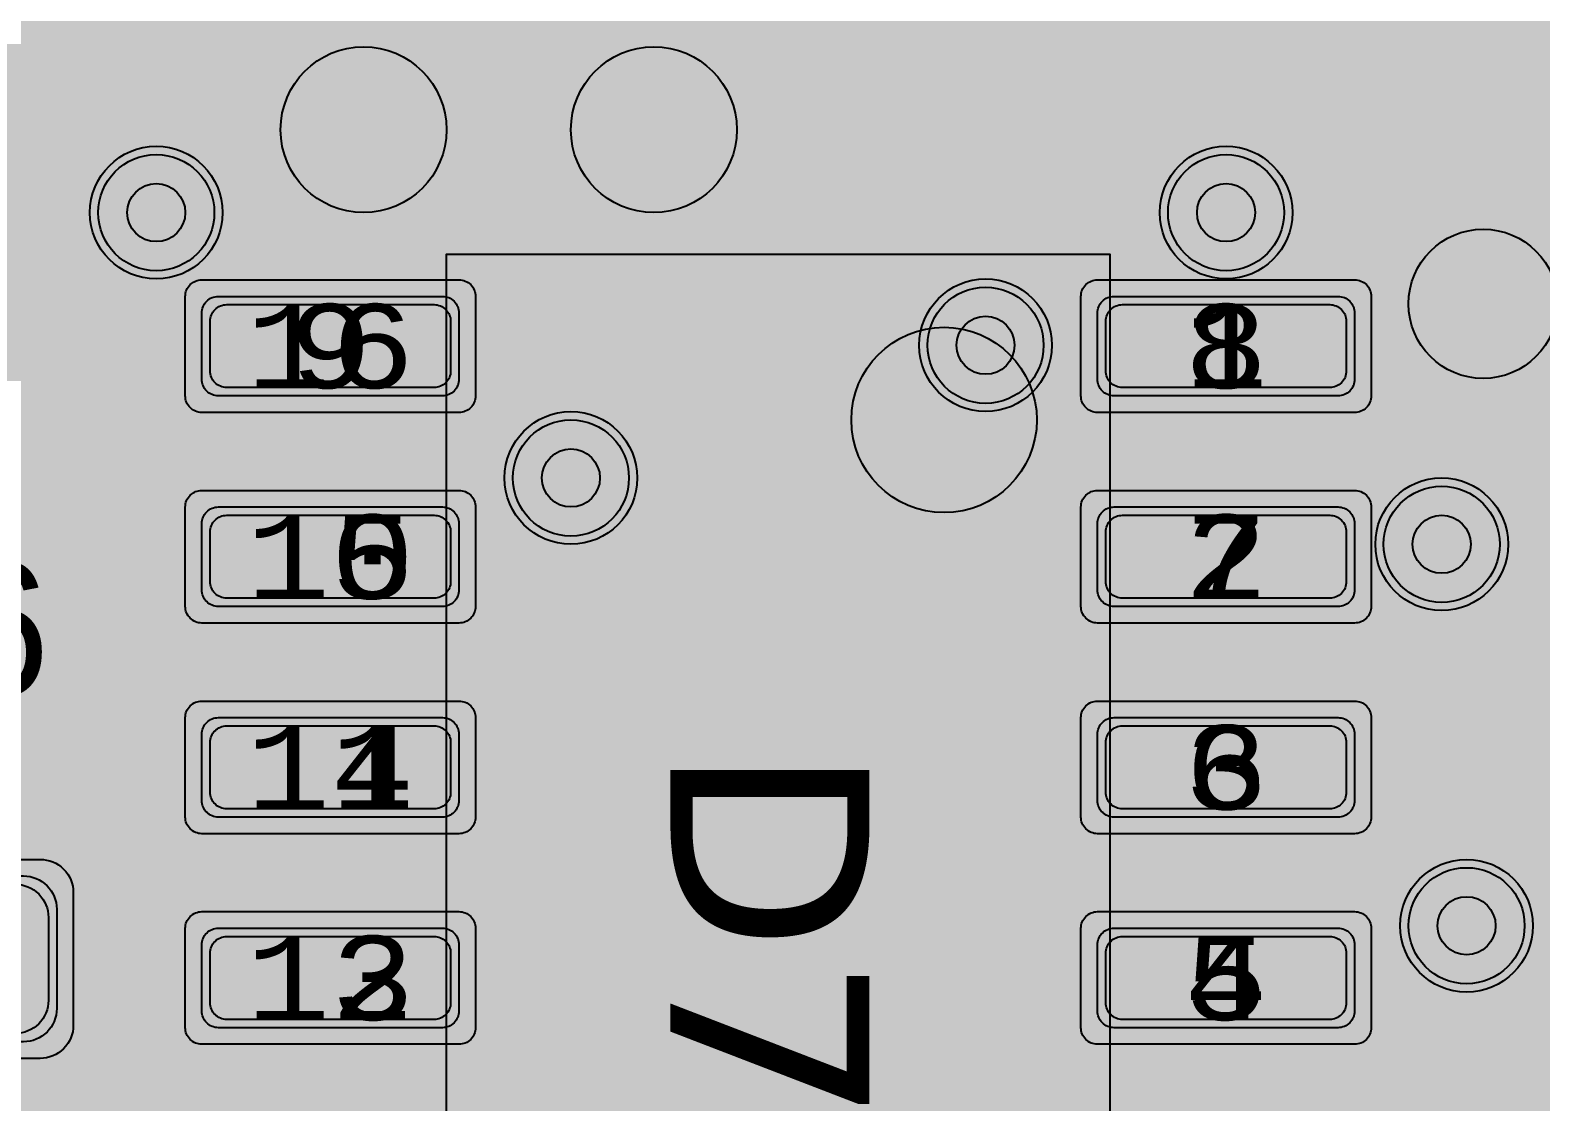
# Model space of a CAD drawing. Extents: x -28 to 199, y -61 to 255.
# Drawn here: x 149.74 to 158.85, y 209.14 to 215.6 of the extents above; entities that cross this region are included whole.
import ezdxf
from ezdxf.enums import TextEntityAlignment as Align

# ---------------------------------------------------------------- set-up
doc = ezdxf.new("R2010")
doc.units = 0
doc.header["$MEASUREMENT"] = 0
for name, color, linetype in [('ASSEMBLY_OUTLINES_BTM', 191, 'CONTINUOUS'), ('ASSEMBLY_OUTLINES_TOP', 102, 'CONTINUOUS'), ('ASSEMBLY_PART_NUMBERS_BTM', 191, 'CONTINUOUS'), ('ASSEMBLY_PART_NUMBERS_TOP', 102, 'CONTINUOUS'), ('ASSEMBLY_REF_DES_TOP', 102, 'CONTINUOUS'), ('DRILL_DRAWING', 21, 'CONTINUOUS'), ('GENERATED_SILKSCREEN_BTM', 255, 'CONTINUOUS'), ('GENERATED_SILKSCREEN_TOP', 140, 'CONTINUOUS'), ('MOUNTING_HOLES_LAYER_2', 42, 'CONTINUOUS'), ('MOUNTING_HOLES_LAYER_3', 42, 'CONTINUOUS'), ('MOUNTING_HOLES_LAYER_BOT21', 42, 'CONTINUOUS'), ('MOUNTING_HOLES_LAYER_TOP', 42, 'CONTINUOUS'), ('PART_PADS_SMD_BTM', 10, 'CONTINUOUS'), ('PART_PADS_SMD_TOP', 150, 'CONTINUOUS'), ('PIN_NUMBERS_BTM', 8, 'CONTINUOUS'), ('PIN_NUMBERS_TOP', 8, 'CONTINUOUS'), ('PLACEMENT_OUTLINES_BTM', 222, 'CONTINUOUS'), ('PLACEMENT_OUTLINES_TOP', 130, 'CONTINUOUS'), ('PLANE_DATA_LAYER_BOTTOM', 10, 'CONTINUOUS'), ('PLANE_SHAPES_LAYER_2', 230, 'CONTINUOUS'), ('PLANE_SHAPES_LAYER_3', 81, 'CONTINUOUS'), ('PLANE_SHAPES_LAYER_BOTTOM', 10, 'CONTINUOUS'), ('SILKSCREEN_OUTLINES_BTM', 211, 'CONTINUOUS'), ('SILKSCREEN_OUTLINES_TOP', 150, 'CONTINUOUS'), ('SILKSCREEN_REF_DES_TOP', 150, 'CONTINUOUS'), ('SOLDERMASK_PADS_BTM', 12, 'CONTINUOUS'), ('SOLDERMASK_PADS_TOP', 180, 'CONTINUOUS'), ('SOLDERPASTE_PADS_BTM', 12, 'CONTINUOUS'), ('SOLDERPASTE_PADS_TOP', 180, 'CONTINUOUS'), ('TRACES_LAYER_3', 81, 'CONTINUOUS'), ('TRACES_LAYER_BOTTOM', 10, 'CONTINUOUS'), ('TRACES_LAYER_TOP', 150, 'CONTINUOUS'), ('VIA_HOLES_LAYER_2', 30, 'CONTINUOUS'), ('VIA_HOLES_LAYER_3', 30, 'CONTINUOUS'), ('VIA_HOLES_LAYER_BOTTOM', 30, 'CONTINUOUS'), ('VIA_HOLES_LAYER_TOP', 30, 'CONTINUOUS'), ('VIA_PADS_LAYER_2', 230, 'CONTINUOUS'), ('VIA_PADS_LAYER_3', 81, 'CONTINUOUS'), ('VIA_PADS_LAYER_BOTTOM', 10, 'CONTINUOUS'), ('VIA_PADS_LAYER_TOP', 150, 'CONTINUOUS')]:
    doc.layers.add(name, color=color, linetype=linetype)
doc.styles.add('COURIER_NEW', font='COUR.TTF')
doc.styles.add('VERDANA', font='verdana.TTF')
doc.styles.add('VERIBEST_GERBER_0', font='txt')

msp = doc.modelspace()

# ---------------------------------------------------------------- hatches: boundary and pattern name
at = {"layer": 'ASSEMBLY_OUTLINES_BTM'}
h = msp.add_hatch(color=256, dxfattribs=at)
edge = h.paths.add_edge_path()
edge.add_arc((155.25, 213.25), 0.559017, 0, 360)
at = {"layer": 'GENERATED_SILKSCREEN_BTM'}
h = msp.add_hatch(color=256, dxfattribs=at)
edge = h.paths.add_edge_path()
edge.add_arc((158.5, 213.95), 0.45, 0, 360)
at = {"layer": 'MOUNTING_HOLES_LAYER_2'}
h = msp.add_hatch(color=256, dxfattribs=at)
edge = h.paths.add_edge_path()
edge.add_arc((151.75, 215), 0.5, 0, 360)
h = msp.add_hatch(color=256, dxfattribs=at)
edge = h.paths.add_edge_path()
edge.add_arc((153.5, 215), 0.5, 0, 360)
at = {"layer": 'MOUNTING_HOLES_LAYER_3'}
h = msp.add_hatch(color=256, dxfattribs=at)
edge = h.paths.add_edge_path()
edge.add_arc((151.75, 215), 0.5, 0, 360)
h = msp.add_hatch(color=256, dxfattribs=at)
edge = h.paths.add_edge_path()
edge.add_arc((153.5, 215), 0.5, 0, 360)
at = {"layer": 'MOUNTING_HOLES_LAYER_BOT21'}
h = msp.add_hatch(color=256, dxfattribs=at)
edge = h.paths.add_edge_path()
edge.add_arc((151.75, 215), 0.5, 0, 360)
h = msp.add_hatch(color=256, dxfattribs=at)
edge = h.paths.add_edge_path()
edge.add_arc((153.5, 215), 0.5, 0, 360)
at = {"layer": 'MOUNTING_HOLES_LAYER_TOP'}
h = msp.add_hatch(color=256, dxfattribs=at)
edge = h.paths.add_edge_path()
edge.add_arc((151.75, 215), 0.5, 0, 360)
h = msp.add_hatch(color=256, dxfattribs=at)
edge = h.paths.add_edge_path()
edge.add_arc((153.5, 215), 0.5, 0, 360)
at = {"layer": 'PLANE_DATA_LAYER_BOTTOM'}
h = msp.add_hatch(color=256, dxfattribs=at)
h.paths.add_polyline_path([(169.5, 182.994348, -0.6681819935815638), (169.369918, 182.940467), (166.022318, 186.288067, -0.198909955685367), (166, 186.341948), (166, 188.182781, -0.2956984262160577), (166.045075, 188.252334, 0.6480680487453199), (166.045075, 189.347666, -0.2956984262160577), (166, 189.417219), (166, 217.499992, 0.414213562373095), (165.999992, 217.5), (158.000008, 217.5, 0.414213562373095), (158, 217.499992), (158, 214.902603, -0.198909955685367), (157.977682, 214.848722), (157.67296, 214.544, -0.6168695301195867), (157.543681, 214.586852, 0.8785732422549731), (156.353822, 214.567613, -0.381510988498814), (156.278107, 214.5), (154.489242, 214.5, -0.5383921361414893), (154.419199, 214.606207, 0.8971333277535124), (152.686954, 215.582199, -0.5138675206210099), (152.563046, 215.582199, 0.6767439981892426), (150.759836, 215.139914, -0.4545684732283138), (150.663608, 215.077263, 0.4628778347305008), (149.903822, 214.567613, -0.381510988498814), (149.828107, 214.5), (149.8262, 214.5, -0.414213562373095), (149.75, 214.5762), (149.75, 217.499992, 0.414213562373095), (149.749992, 217.5), (142.750008, 217.5, 0.414213562373095), (142.75, 217.499992), (142.75, 216.317137, -0.414213562373095), (142.6738, 216.240937), (130.8262, 216.240937, -0.414213562373095), (130.75, 216.317137), (130.75, 221.05161, -0.198909955685367), (130.772318, 221.105491), (131.644509, 221.977682, -0.1989133663344687), (131.698391, 222), (135.749992, 222, 0.414213562373095), (135.75, 222.000008), (135.75, 223.160834, -0.6295033319639212), (135.873908, 223.220251, 2.085404210499117), (135.873908, 224.779749, -0.629503331963921), (135.75, 224.839166), (135.75, 225.1738, -0.414213562373095), (135.8262, 225.25), (142.6738, 225.25, -0.414213562373095), (142.75, 225.1738), (142.75, 222.250008, 0.414213562373095), (142.750008, 222.25), (145.160834, 222.25, -0.6295033319639212), (145.220251, 222.126092, 2.085404210499117), (146.779749, 222.126092, -0.6295033319639212), (146.839166, 222.25), (147.910834, 222.25, -0.6295033319639212), (147.970251, 222.126092, 2.085404210499117), (149.529749, 222.126092, -0.6295033319639212), (149.589166, 222.25), (161.749992, 222.25, 0.414213562373095), (161.75, 222.250008), (161.75, 235.310363, -0.1756597936058653), (161.767701, 235.359192, 0.3625092994040193), (161.767701, 236.640808, -0.1756597936058653), (161.75, 236.689637), (161.75, 240.9238, -0.414213562373095), (161.8262, 241), (166.6738, 241, -0.414213562373095), (166.75, 240.9238), (166.75, 224.750008, 0.414213562373095), (166.750008, 224.75), (169.4238, 224.75, -0.414213562373095), (169.5, 224.6738)], flags=0)
h.paths.add_polyline_path([(133.75, 220, -0.9999999999999999), (135.75, 220, -0.9999999999999999)], flags=0)
h.paths.add_polyline_path([(137, 220, -0.9999999999999999), (139, 220, -0.9999999999999999)], flags=0)
h.paths.add_polyline_path([(138.04, 224, -0.9999999999999999), (140.04, 224, -0.9999999999999999)], flags=0)
h.paths.add_polyline_path([(140.25, 220, -0.9999999999999999), (142.25, 220, -0.9999999999999999)], flags=0)
h.paths.add_polyline_path([(161.96, 226.5, -0.9999999999999999), (163.96, 226.5, -0.9999999999999999)], flags=0)
h.paths.add_polyline_path([(161.96, 233, -0.9999999999999999), (163.96, 233, -0.9999999999999999)], flags=0)
h.paths.add_polyline_path([(161.96, 239.25, -0.9999999999999999), (163.96, 239.25, -0.9999999999999999)], flags=0)
h.paths.add_polyline_path([(163.285987, 219.388731, 1.7877343018547374), (163.285987, 220.411269, -0.1385740107174841), (163.246107, 220.4), (154.653893, 220.4, -0.1385740107174841), (154.614013, 220.411269, 1.7877343018547374), (154.614013, 219.388731, -0.1385740107174841), (154.653893, 219.4), (163.246107, 219.4, -0.1385740107174841)], flags=0)
h.paths.add_polyline_path([(164.5, 226.5, -0.9999999999999999), (166.5, 226.5, -0.9999999999999999)], flags=0)
h.paths.add_polyline_path([(164.5, 233, -0.9999999999999999), (166.5, 233, -0.9999999999999999)], flags=0)
h.paths.add_polyline_path([(164.5, 239.25, -0.9999999999999999), (166.5, 239.25, -0.9999999999999999)], flags=0)
at = {"layer": 'PLANE_SHAPES_LAYER_2'}
h = msp.add_hatch(color=256, dxfattribs=at)
h.paths.add_polyline_path([(169.5, 129.25), (149.5, 129.25), (142.25, 122), (142.25, 90.5), (147.5, 90.5), (147.5, 80), (154, 80), (154, 69.25), (131.75, 69.25), (131.75, 73.25), (121.25, 73.25), (121.25, 81), (110.5, 81), (110.5, 125.75), (106.5, 125.75), (106.5, 128.75), (93.5, 128.75), (93.5, 120.25), (91.75, 120.25), (91.75, 121.5), (80, 121.5), (80, 118.25), (73.25, 118.25), (73.25, 124.5), (67.5, 124.5), (67.5, 128), (57.75, 128), (57.75, 120.25), (55.25, 120.25), (55.25, 121.5), (47.5, 121.5), (47.5, 119), (35, 119), (35, 134.75), (32.75, 134.75), (32.75, 159.75), (29.25, 159.75), (29.25, 175.25), (22.5, 175.25), (22.5, 195.25), (17.25, 195.25), (17.25, 198), (22.5, 198), (22.5, 216.5), (40.25, 216.5), (40.25, 235.5), (54.5, 235.5), (54.5, 254), (87.25, 254), (87.25, 236.25), (86.25, 236.25), (86.25, 228.75), (81, 228.75), (81, 218.75), (95.25, 218.75), (95.25, 194.5), (87, 194.5), (87, 172), (131.1, 172), (131.1, 208.75), (115.5, 208.75), (115.5, 213.75), (106.75, 213.75), (106.75, 218.75), (110.25, 222.25), (110.25, 226.25), (142.5, 226.25), (142.5, 221.5), (160.5, 221.5), (160.5, 240.75), (169.5, 240.75)])
h.paths.add_polyline_path([(35.5, 149.5), (41.75, 149.5), (41.75, 152), (39.25, 152), (39.25, 154), (37.75, 154), (37.75, 152), (35.5, 152)], flags=16)
h.paths.add_polyline_path([(37.5, 125.75), (37.5, 128.75), (42.75, 128.75), (42.75, 125.75)], flags=16)
h.paths.add_polyline_path([(52, 127.75), (52, 130.75), (54.25, 130.75), (54.25, 127.75)], flags=16)
h.paths.add_polyline_path([(50.75, 219.5), (50.75, 226.5), (71.75, 226.5), (71.75, 219.5)], flags=16)
h.paths.add_polyline_path([(66.5, 150.75), (66.5, 177.5), (72.25, 177.5), (72.25, 150.75)], flags=16)
h.paths.add_polyline_path([(47.25, 185.25), (73, 185.25), (73, 188.25), (70.25, 188.25), (70.25, 191), (47.25, 191)], flags=16)
h.paths.add_polyline_path([(84.5, 208), (84.5, 212.75), (85, 212.75), (85, 208)], flags=16)
h.paths.add_polyline_path([(61.5, 137.25), (87.75, 137.25), (87.75, 140.5), (84.75, 140.5), (84.75, 143), (61.5, 143)], flags=16)
h.paths.add_polyline_path([(88.75, 127), (88.75, 130), (91, 130), (91, 127)], flags=16)
h.paths.add_polyline_path([(85.5, 130.25), (85.5, 132.5), (91, 132.5), (91, 130.25)], flags=16)
h.paths.add_polyline_path([(108.75, 142.25), (135.75, 142.25), (135.75, 145.75), (132.25, 145.75), (132.25, 149), (108.75, 149)], flags=16)
h.paths.add_polyline_path([(114.25, 126.75), (140.75, 126.75), (140.75, 129.75), (137.25, 129.75), (137.25, 133), (114.25, 133)], flags=16)
h.paths.add_polyline_path([(155.25, 180.25), (166.25, 180.25), (166.25, 186.25), (152.25, 186.25), (152.25, 183), (155.25, 183)], flags=16)
at = {"layer": 'PLANE_SHAPES_LAYER_3'}
h = msp.add_hatch(color=256, dxfattribs=at)
h.paths.add_polyline_path([(169.5, 129.25), (149.5, 129.25), (142.25, 122), (142.25, 90.5), (147.5, 90.5), (147.5, 80), (154, 80), (154, 69.25), (131.75, 69.25), (131.75, 73.25), (121.25, 73.25), (121.25, 81), (110.5, 81), (110.5, 125.75), (106.5, 125.75), (106.5, 128.75), (93.5, 128.75), (93.5, 120.25), (91.75, 120.25), (91.75, 121.5), (80, 121.5), (80, 118.25), (73.25, 118.25), (73.25, 124.5), (67.5, 124.5), (67.5, 127.75), (58.25, 127.75), (58.25, 130.25), (88.75, 130.25), (88.75, 127), (91, 127), (91, 132.5), (55, 132.5), (55, 131.25), (52, 131.25), (52, 127.75), (55, 127.75), (55, 127.25), (57.75, 127.25), (57.75, 120.25), (55.25, 120.25), (55.25, 121.5), (47.5, 121.5), (47.5, 119), (35, 119), (35, 134.75), (32.75, 134.75), (32.75, 159.75), (29.25, 159.75), (29.25, 175.25), (22.5, 175.25), (22.5, 195.25), (17.25, 195.25), (17.25, 198), (22.5, 198), (22.5, 216.5), (40.25, 216.5), (40.25, 235.5), (54.5, 235.5), (54.5, 254), (87.25, 254), (87.25, 236.25), (86.25, 236.25), (86.25, 228.75), (81, 228.75), (81, 218.75), (95.25, 218.75), (95.25, 194.5), (87, 194.5), (87, 172), (131.1, 172), (131.1, 208.75), (115.5, 208.75), (115.5, 213.75), (106.75, 213.75), (106.75, 218.75), (110.25, 222.25), (110.25, 226.25), (142.5, 226.25), (142.5, 221.5), (160.5, 221.5), (160.5, 240.75), (169.5, 240.75)])
h.paths.add_polyline_path([(35.5, 149.5), (41.75, 149.5), (41.75, 152), (39.25, 152), (39.25, 154), (37.75, 154), (37.75, 152), (35.5, 152)], flags=16)
h.paths.add_polyline_path([(37.5, 125.75), (37.5, 128.75), (42.75, 128.75), (42.75, 125.75)], flags=16)
h.paths.add_polyline_path([(50.75, 219.5), (50.75, 226.5), (71.75, 226.5), (71.75, 219.5)], flags=16)
h.paths.add_polyline_path([(66.5, 150.75), (66.5, 177.5), (72.25, 177.5), (72.25, 150.75)], flags=16)
h.paths.add_polyline_path([(47.25, 185.25), (73, 185.25), (73, 188.25), (70.25, 188.25), (70.25, 191), (47.25, 191)], flags=16)
h.paths.add_polyline_path([(84.5, 208), (84.5, 212.75), (85, 212.75), (85, 208)], flags=16)
h.paths.add_polyline_path([(61.5, 137.25), (87.75, 137.25), (87.75, 140.5), (84.75, 140.5), (84.75, 143), (61.5, 143)], flags=16)
h.paths.add_polyline_path([(108.75, 142.25), (135.75, 142.25), (135.75, 145.75), (132.25, 145.75), (132.25, 149), (108.75, 149)], flags=16)
h.paths.add_polyline_path([(114.25, 126.75), (140.75, 126.75), (140.75, 129.75), (137.25, 129.75), (137.25, 133), (114.25, 133)], flags=16)
h.paths.add_polyline_path([(155.25, 180.25), (166.25, 180.25), (166.25, 186.25), (152.25, 186.25), (152.25, 183), (155.25, 183)], flags=16)
at = {"layer": 'SILKSCREEN_OUTLINES_BTM'}
h = msp.add_hatch(color=256, dxfattribs=at)
edge = h.paths.add_edge_path()
edge.add_arc((158.5, 213.95), 0.45, 0, 360)
at = {"layer": 'VIA_HOLES_LAYER_2'}
h = msp.add_hatch(color=256, dxfattribs=at)
edge = h.paths.add_edge_path()
edge.add_arc((150.5, 214.5), 0.175, 0, 360)
h = msp.add_hatch(color=256, dxfattribs=at)
edge = h.paths.add_edge_path()
edge.add_arc((156.95, 214.5), 0.175, 0, 360)
h = msp.add_hatch(color=256, dxfattribs=at)
edge = h.paths.add_edge_path()
edge.add_arc((155.5, 213.7), 0.175, 0, 360)
h = msp.add_hatch(color=256, dxfattribs=at)
edge = h.paths.add_edge_path()
edge.add_arc((153, 212.9), 0.175, 0, 360)
h = msp.add_hatch(color=256, dxfattribs=at)
edge = h.paths.add_edge_path()
edge.add_arc((158.25, 212.5), 0.175, 0, 360)
h = msp.add_hatch(color=256, dxfattribs=at)
edge = h.paths.add_edge_path()
edge.add_arc((158.4, 210.2), 0.175, 0, 360)
at = {"layer": 'VIA_HOLES_LAYER_3'}
h = msp.add_hatch(color=256, dxfattribs=at)
edge = h.paths.add_edge_path()
edge.add_arc((150.5, 214.5), 0.175, 0, 360)
h = msp.add_hatch(color=256, dxfattribs=at)
edge = h.paths.add_edge_path()
edge.add_arc((156.95, 214.5), 0.175, 0, 360)
h = msp.add_hatch(color=256, dxfattribs=at)
edge = h.paths.add_edge_path()
edge.add_arc((155.5, 213.7), 0.175, 0, 360)
h = msp.add_hatch(color=256, dxfattribs=at)
edge = h.paths.add_edge_path()
edge.add_arc((153, 212.9), 0.175, 0, 360)
h = msp.add_hatch(color=256, dxfattribs=at)
edge = h.paths.add_edge_path()
edge.add_arc((158.25, 212.5), 0.175, 0, 360)
h = msp.add_hatch(color=256, dxfattribs=at)
edge = h.paths.add_edge_path()
edge.add_arc((158.4, 210.2), 0.175, 0, 360)
at = {"layer": 'VIA_HOLES_LAYER_BOTTOM'}
h = msp.add_hatch(color=256, dxfattribs=at)
edge = h.paths.add_edge_path()
edge.add_arc((150.5, 214.5), 0.175, 0, 360)
h = msp.add_hatch(color=256, dxfattribs=at)
edge = h.paths.add_edge_path()
edge.add_arc((156.95, 214.5), 0.175, 0, 360)
h = msp.add_hatch(color=256, dxfattribs=at)
edge = h.paths.add_edge_path()
edge.add_arc((155.5, 213.7), 0.175, 0, 360)
h = msp.add_hatch(color=256, dxfattribs=at)
edge = h.paths.add_edge_path()
edge.add_arc((153, 212.9), 0.175, 0, 360)
h = msp.add_hatch(color=256, dxfattribs=at)
edge = h.paths.add_edge_path()
edge.add_arc((158.25, 212.5), 0.175, 0, 360)
h = msp.add_hatch(color=256, dxfattribs=at)
edge = h.paths.add_edge_path()
edge.add_arc((158.4, 210.2), 0.175, 0, 360)
at = {"layer": 'VIA_HOLES_LAYER_TOP'}
h = msp.add_hatch(color=256, dxfattribs=at)
edge = h.paths.add_edge_path()
edge.add_arc((150.5, 214.5), 0.175, 0, 360)
h = msp.add_hatch(color=256, dxfattribs=at)
edge = h.paths.add_edge_path()
edge.add_arc((156.95, 214.5), 0.175, 0, 360)
h = msp.add_hatch(color=256, dxfattribs=at)
edge = h.paths.add_edge_path()
edge.add_arc((155.5, 213.7), 0.175, 0, 360)
h = msp.add_hatch(color=256, dxfattribs=at)
edge = h.paths.add_edge_path()
edge.add_arc((153, 212.9), 0.175, 0, 360)
h = msp.add_hatch(color=256, dxfattribs=at)
edge = h.paths.add_edge_path()
edge.add_arc((158.25, 212.5), 0.175, 0, 360)
h = msp.add_hatch(color=256, dxfattribs=at)
edge = h.paths.add_edge_path()
edge.add_arc((158.4, 210.2), 0.175, 0, 360)

# ---------------------------------------------------------------- linework, layer by layer
at = {"layer": 'ASSEMBLY_OUTLINES_BTM', "const_width": 0.2}
msp.add_lwpolyline([(152.25, 204.25), (152.25, 214.25), (156.25, 214.25), (156.25, 204.25)], close=True, dxfattribs=at)
at = {"layer": 'ASSEMBLY_OUTLINES_BTM'}
msp.add_circle((155.25, 213.25), 0.559017, dxfattribs=at)
at = {"layer": 'ASSEMBLY_OUTLINES_TOP', "const_width": 0.2}
msp.add_lwpolyline([(152.25, 204.25), (152.25, 214.25), (156.25, 214.25), (156.25, 204.25)], close=True, dxfattribs=at)
at = {"layer": 'GENERATED_SILKSCREEN_BTM', "const_width": 0.15}
for points in [[(156.250005, 214.068206, 1.45686e-05), (156.249995, 214.068204), (156.249995, 214.249995), (152.250005, 214.249995), (152.250005, 214.068204, 1.45686e-05), (152.249995, 214.068206), (152.249995, 214.25, -0.4142135624), (152.25, 214.250005), (156.25, 214.250005, -0.4142135624), (156.250005, 214.25), (156.250005, 214.068206)], [(152.250005, 212.798204, 1.45686e-05), (152.249995, 212.798206), (152.249995, 213.321794, 1.45686e-05), (152.250005, 213.321796), (152.250005, 212.798204)], [(156.250005, 212.798206, 1.45686e-05), (156.249995, 212.798204), (156.249995, 213.321796, 1.45686e-05), (156.250005, 213.321794), (156.250005, 212.798206)], [(152.250005, 211.528204, 1.45686e-05), (152.249995, 211.528206), (152.249995, 212.051794, 1.45686e-05), (152.250005, 212.051796), (152.250005, 211.528204)], [(156.250005, 211.528206, 1.45686e-05), (156.249995, 211.528204), (156.249995, 212.051796, 1.45686e-05), (156.250005, 212.051794), (156.250005, 211.528206)], [(152.250005, 210.258204, 1.45686e-05), (152.249995, 210.258206), (152.249995, 210.781794, 1.45686e-05), (152.250005, 210.781796), (152.250005, 210.258204)], [(156.250005, 210.258206, 1.45686e-05), (156.249995, 210.258204), (156.249995, 210.781796, 1.45686e-05), (156.250005, 210.781794), (156.250005, 210.258206)], [(152.250005, 208.988204, 1.45686e-05), (152.249995, 208.988206), (152.249995, 209.511794, 1.45686e-05), (152.250005, 209.511796), (152.250005, 208.988204)], [(156.250005, 208.988206, 1.45686e-05), (156.249995, 208.988204), (156.249995, 209.511796, 1.45686e-05), (156.250005, 209.511794), (156.250005, 208.988206)]]:
    msp.add_lwpolyline(points, format="xyb", dxfattribs=at)
at = {"layer": 'GENERATED_SILKSCREEN_BTM'}
msp.add_circle((158.5, 213.95), 0.45, dxfattribs=at)
at = {"layer": 'GENERATED_SILKSCREEN_TOP', "const_width": 0.15}
for points in [[(156.250005, 214.068206, 1.45686e-05), (156.249995, 214.068204), (156.249995, 214.249995), (152.250005, 214.249995), (152.250005, 214.068204, 1.45686e-05), (152.249995, 214.068206), (152.249995, 214.25, -0.4142135624), (152.25, 214.250005), (156.25, 214.250005, -0.4142135624), (156.250005, 214.25), (156.250005, 214.068206)], [(152.250005, 212.798204, 1.45686e-05), (152.249995, 212.798206), (152.249995, 213.321794, 1.45686e-05), (152.250005, 213.321796), (152.250005, 212.798204)], [(156.250005, 212.798206, 1.45686e-05), (156.249995, 212.798204), (156.249995, 213.321796, 1.45686e-05), (156.250005, 213.321794), (156.250005, 212.798206)], [(152.250005, 211.528204, 1.45686e-05), (152.249995, 211.528206), (152.249995, 212.051794, 1.45686e-05), (152.250005, 212.051796), (152.250005, 211.528204)], [(156.250005, 211.528206, 1.45686e-05), (156.249995, 211.528204), (156.249995, 212.051796, 1.45686e-05), (156.250005, 212.051794), (156.250005, 211.528206)], [(152.250005, 210.258204, 1.45686e-05), (152.249995, 210.258206), (152.249995, 210.781794, 1.45686e-05), (152.250005, 210.781796), (152.250005, 210.258204)], [(156.250005, 210.258206, 1.45686e-05), (156.249995, 210.258204), (156.249995, 210.781796, 1.45686e-05), (156.250005, 210.781794), (156.250005, 210.258206)], [(152.250005, 208.988204, 1.45686e-05), (152.249995, 208.988206), (152.249995, 209.511794, 1.45686e-05), (152.250005, 209.511796), (152.250005, 208.988204)], [(156.250005, 208.988206, 1.45686e-05), (156.249995, 208.988204), (156.249995, 209.511796, 1.45686e-05), (156.250005, 209.511794), (156.250005, 208.988206)]]:
    msp.add_lwpolyline(points, format="xyb", dxfattribs=at)
for points in [[(150.1072, 212.3732), (150.2416, 212.2636), (150.2456, 212.2596), (150.2464, 212.2532), (150.2456, 212.2484), (150.244, 212.2444), (150.2416, 212.2412), (150.2376, 212.238), (150.2336, 212.2356), (150.2296, 212.2348), (150.2256, 212.2348), (150.2224, 212.2372), (150.0912, 212.3436), (149.832, 212.3436), (149.7088, 212.2428), (149.7088, 211.9556), (149.8176, 212.0444), (149.8208, 212.0452), (149.8224, 212.046), (149.8232, 212.046), (149.8232, 212.0468), (149.8272, 212.0476), (150.0968, 212.0476), (150.1, 212.0468), (150.1, 212.046), (150.1016, 212.046), (150.104, 212.0452), (150.1064, 212.0444), (150.2416, 211.9356), (150.2424, 211.9332), (150.244, 211.9324), (150.2448, 211.9316), (150.2448, 211.93), (150.2464, 211.9244), (150.2472, 211.922), (150.2472, 211.702), (150.2464, 211.698), (150.2448, 211.6948), (150.244, 211.6916), (150.2416, 211.6892), (150.1072, 211.5796), (150.1032, 211.578), (150.1024, 211.5772), (150.1008, 211.5772), (150.0992, 211.5764), (150.0984, 211.5764), (150.0968, 211.5764), (149.8272, 211.5764), (149.824, 211.5772), (149.8208, 211.578), (149.8176, 211.5796), (149.6832, 211.6892), (149.6816, 211.6908), (149.68, 211.6916), (149.6784, 211.694), (149.6768, 211.6996), (149.676, 211.702), (149.676, 212.2508), (149.6768, 212.2548), (149.6784, 212.258), (149.68, 212.2596), (149.6816, 212.2612), (149.6832, 212.2636), (149.8176, 212.3732), (149.8208, 212.374), (149.8232, 212.3748), (149.824, 212.3756), (149.8272, 212.3764), (150.0968, 212.3764), (150.1, 212.3756), (150.1008, 212.3756), (150.1016, 212.3748), (150.104, 212.374), (150.1072, 212.3732)], [(149.7088, 211.914), (149.7088, 211.71), (149.832, 211.6092), (150.0904, 211.6092), (150.2152, 211.71), (150.2152, 211.914), (150.0904, 212.0156), (149.832, 212.0156), (149.7088, 211.914)]]:
    msp.add_lwpolyline(points, dxfattribs=at)
at = {"layer": 'MOUNTING_HOLES_LAYER_2'}
for centre in [(151.75, 215), (153.5, 215)]:
    msp.add_circle(centre, 0.5, dxfattribs=at)
at = {"layer": 'MOUNTING_HOLES_LAYER_3'}
for centre in [(151.75, 215), (153.5, 215)]:
    msp.add_circle(centre, 0.5, dxfattribs=at)
at = {"layer": 'MOUNTING_HOLES_LAYER_BOT21'}
for centre in [(151.75, 215), (153.5, 215)]:
    msp.add_circle(centre, 0.5, dxfattribs=at)
at = {"layer": 'MOUNTING_HOLES_LAYER_TOP'}
for centre in [(151.75, 215), (153.5, 215)]:
    msp.add_circle(centre, 0.5, dxfattribs=at)
at = {"layer": 'PART_PADS_SMD_BTM'}
for points in [[(152.325, 213.495, -0.4142135624), (152.225, 213.395), (150.875, 213.395, -0.4142135624), (150.775, 213.495), (150.775, 213.895, -0.4142135624), (150.875, 213.995), (152.225, 213.995, -0.4142135624), (152.325, 213.895)], [(157.725, 213.495, -0.4142135624), (157.625, 213.395), (156.275, 213.395, -0.4142135624), (156.175, 213.495), (156.175, 213.895, -0.4142135624), (156.275, 213.995), (157.625, 213.995, -0.4142135624), (157.725, 213.895)], [(152.325, 212.225, -0.4142135624), (152.225, 212.125), (150.875, 212.125, -0.4142135624), (150.775, 212.225), (150.775, 212.625, -0.4142135624), (150.875, 212.725), (152.225, 212.725, -0.4142135624), (152.325, 212.625)], [(157.725, 212.225, -0.4142135624), (157.625, 212.125), (156.275, 212.125, -0.4142135624), (156.175, 212.225), (156.175, 212.625, -0.4142135624), (156.275, 212.725), (157.625, 212.725, -0.4142135624), (157.725, 212.625)], [(152.325, 210.955, -0.4142135624), (152.225, 210.855), (150.875, 210.855, -0.4142135624), (150.775, 210.955), (150.775, 211.355, -0.4142135624), (150.875, 211.455), (152.225, 211.455, -0.4142135624), (152.325, 211.355)], [(157.725, 210.955, -0.4142135624), (157.625, 210.855), (156.275, 210.855, -0.4142135624), (156.175, 210.955), (156.175, 211.355, -0.4142135624), (156.275, 211.455), (157.625, 211.455, -0.4142135624), (157.725, 211.355)], [(152.325, 209.685, -0.4142135624), (152.225, 209.585), (150.875, 209.585, -0.4142135624), (150.775, 209.685), (150.775, 210.085, -0.4142135624), (150.875, 210.185), (152.225, 210.185, -0.4142135624), (152.325, 210.085)], [(157.725, 209.685, -0.4142135624), (157.625, 209.585), (156.275, 209.585, -0.4142135624), (156.175, 209.685), (156.175, 210.085, -0.4142135624), (156.275, 210.185), (157.625, 210.185, -0.4142135624), (157.725, 210.085)]]:
    msp.add_lwpolyline(points, format="xyb", close=True, dxfattribs=at)
at = {"layer": 'PART_PADS_SMD_TOP'}
for points in [[(152.325, 213.495, -0.4142135624), (152.225, 213.395), (150.875, 213.395, -0.4142135624), (150.775, 213.495), (150.775, 213.895, -0.4142135624), (150.875, 213.995), (152.225, 213.995, -0.4142135624), (152.325, 213.895)], [(157.725, 213.495, -0.4142135624), (157.625, 213.395), (156.275, 213.395, -0.4142135624), (156.175, 213.495), (156.175, 213.895, -0.4142135624), (156.275, 213.995), (157.625, 213.995, -0.4142135624), (157.725, 213.895)], [(152.325, 212.225, -0.4142135624), (152.225, 212.125), (150.875, 212.125, -0.4142135624), (150.775, 212.225), (150.775, 212.625, -0.4142135624), (150.875, 212.725), (152.225, 212.725, -0.4142135624), (152.325, 212.625)], [(157.725, 212.225, -0.4142135624), (157.625, 212.125), (156.275, 212.125, -0.4142135624), (156.175, 212.225), (156.175, 212.625, -0.4142135624), (156.275, 212.725), (157.625, 212.725, -0.4142135624), (157.725, 212.625)], [(152.325, 210.955, -0.4142135624), (152.225, 210.855), (150.875, 210.855, -0.4142135624), (150.775, 210.955), (150.775, 211.355, -0.4142135624), (150.875, 211.455), (152.225, 211.455, -0.4142135624), (152.325, 211.355)], [(157.725, 210.955, -0.4142135624), (157.625, 210.855), (156.275, 210.855, -0.4142135624), (156.175, 210.955), (156.175, 211.355, -0.4142135624), (156.275, 211.455), (157.625, 211.455, -0.4142135624), (157.725, 211.355)], [(148.8, 210.3, -0.4142135624), (149, 210.5), (149.7, 210.5, -0.4142135624), (149.9, 210.3), (149.9, 209.7, -0.4142135624), (149.7, 209.5), (149, 209.5, -0.4142135624), (148.8, 209.7)], [(152.325, 209.685, -0.4142135624), (152.225, 209.585), (150.875, 209.585, -0.4142135624), (150.775, 209.685), (150.775, 210.085, -0.4142135624), (150.875, 210.185), (152.225, 210.185, -0.4142135624), (152.325, 210.085)], [(157.725, 209.685, -0.4142135624), (157.625, 209.585), (156.275, 209.585, -0.4142135624), (156.175, 209.685), (156.175, 210.085, -0.4142135624), (156.275, 210.185), (157.625, 210.185, -0.4142135624), (157.725, 210.085)]]:
    msp.add_lwpolyline(points, format="xyb", close=True, dxfattribs=at)
at = {"layer": 'PLACEMENT_OUTLINES_BTM'}
msp.add_lwpolyline([(152.25, 204.25), (152.25, 214.25), (156.25, 214.25), (156.25, 204.25)], close=True, dxfattribs=at)
at = {"layer": 'PLACEMENT_OUTLINES_TOP'}
msp.add_lwpolyline([(152.25, 204.25), (152.25, 214.25), (156.25, 214.25), (156.25, 204.25)], close=True, dxfattribs=at)
at = {"layer": 'PLANE_SHAPES_LAYER_BOTTOM'}
msp.add_solid([(149.75, 214.5), (158, 214.5), (149.75, 217.5), (158, 217.5)], dxfattribs=at)
at = {"layer": 'SILKSCREEN_OUTLINES_BTM'}
msp.add_lwpolyline([(152.25, 204.25), (152.25, 214.25), (156.25, 214.25), (156.25, 204.25)], close=True, dxfattribs=at)
msp.add_circle((158.5, 213.95), 0.45, dxfattribs=at)
at = {"layer": 'SILKSCREEN_OUTLINES_TOP'}
msp.add_lwpolyline([(152.25, 204.25), (152.25, 214.25), (156.25, 214.25), (156.25, 204.25)], close=True, dxfattribs=at)
at = {"layer": 'SOLDERMASK_PADS_BTM'}
for points in [[(152.425, 213.395, -0.4142135624), (152.325, 213.295), (150.775, 213.295, -0.4142135624), (150.675, 213.395), (150.675, 213.995, -0.4142135624), (150.775, 214.095), (152.325, 214.095, -0.4142135624), (152.425, 213.995)], [(157.825, 213.395, -0.4142135624), (157.725, 213.295), (156.175, 213.295, -0.4142135624), (156.075, 213.395), (156.075, 213.995, -0.4142135624), (156.175, 214.095), (157.725, 214.095, -0.4142135624), (157.825, 213.995)], [(152.425, 212.125, -0.4142135624), (152.325, 212.025), (150.775, 212.025, -0.4142135624), (150.675, 212.125), (150.675, 212.725, -0.4142135624), (150.775, 212.825), (152.325, 212.825, -0.4142135624), (152.425, 212.725)], [(157.825, 212.125, -0.4142135624), (157.725, 212.025), (156.175, 212.025, -0.4142135624), (156.075, 212.125), (156.075, 212.725, -0.4142135624), (156.175, 212.825), (157.725, 212.825, -0.4142135624), (157.825, 212.725)], [(152.425, 210.855, -0.4142135624), (152.325, 210.755), (150.775, 210.755, -0.4142135624), (150.675, 210.855), (150.675, 211.455, -0.4142135624), (150.775, 211.555), (152.325, 211.555, -0.4142135624), (152.425, 211.455)], [(157.825, 210.855, -0.4142135624), (157.725, 210.755), (156.175, 210.755, -0.4142135624), (156.075, 210.855), (156.075, 211.455, -0.4142135624), (156.175, 211.555), (157.725, 211.555, -0.4142135624), (157.825, 211.455)], [(152.425, 209.585, -0.4142135624), (152.325, 209.485), (150.775, 209.485, -0.4142135624), (150.675, 209.585), (150.675, 210.185, -0.4142135624), (150.775, 210.285), (152.325, 210.285, -0.4142135624), (152.425, 210.185)], [(157.825, 209.585, -0.4142135624), (157.725, 209.485), (156.175, 209.485, -0.4142135624), (156.075, 209.585), (156.075, 210.185, -0.4142135624), (156.175, 210.285), (157.725, 210.285, -0.4142135624), (157.825, 210.185)]]:
    msp.add_lwpolyline(points, format="xyb", close=True, dxfattribs=at)
at = {"layer": 'SOLDERMASK_PADS_TOP'}
for points in [[(152.425, 213.395, -0.4142135624), (152.325, 213.295), (150.775, 213.295, -0.4142135624), (150.675, 213.395), (150.675, 213.995, -0.4142135624), (150.775, 214.095), (152.325, 214.095, -0.4142135624), (152.425, 213.995)], [(157.825, 213.395, -0.4142135624), (157.725, 213.295), (156.175, 213.295, -0.4142135624), (156.075, 213.395), (156.075, 213.995, -0.4142135624), (156.175, 214.095), (157.725, 214.095, -0.4142135624), (157.825, 213.995)], [(152.425, 212.125, -0.4142135624), (152.325, 212.025), (150.775, 212.025, -0.4142135624), (150.675, 212.125), (150.675, 212.725, -0.4142135624), (150.775, 212.825), (152.325, 212.825, -0.4142135624), (152.425, 212.725)], [(157.825, 212.125, -0.4142135624), (157.725, 212.025), (156.175, 212.025, -0.4142135624), (156.075, 212.125), (156.075, 212.725, -0.4142135624), (156.175, 212.825), (157.725, 212.825, -0.4142135624), (157.825, 212.725)], [(152.425, 210.855, -0.4142135624), (152.325, 210.755), (150.775, 210.755, -0.4142135624), (150.675, 210.855), (150.675, 211.455, -0.4142135624), (150.775, 211.555), (152.325, 211.555, -0.4142135624), (152.425, 211.455)], [(157.825, 210.855, -0.4142135624), (157.725, 210.755), (156.175, 210.755, -0.4142135624), (156.075, 210.855), (156.075, 211.455, -0.4142135624), (156.175, 211.555), (157.725, 211.555, -0.4142135624), (157.825, 211.455)], [(148.7, 210.4, -0.4142135624), (148.9, 210.6), (149.8, 210.6, -0.4142135624), (150, 210.4), (150, 209.6, -0.4142135624), (149.8, 209.4), (148.9, 209.4, -0.4142135624), (148.7, 209.6)], [(152.425, 209.585, -0.4142135624), (152.325, 209.485), (150.775, 209.485, -0.4142135624), (150.675, 209.585), (150.675, 210.185, -0.4142135624), (150.775, 210.285), (152.325, 210.285, -0.4142135624), (152.425, 210.185)], [(157.825, 209.585, -0.4142135624), (157.725, 209.485), (156.175, 209.485, -0.4142135624), (156.075, 209.585), (156.075, 210.185, -0.4142135624), (156.175, 210.285), (157.725, 210.285, -0.4142135624), (157.825, 210.185)]]:
    msp.add_lwpolyline(points, format="xyb", close=True, dxfattribs=at)
at = {"layer": 'SOLDERPASTE_PADS_BTM'}
for points in [[(152.275, 213.545, -0.4142135624), (152.175, 213.445), (150.925, 213.445, -0.4142135624), (150.825, 213.545), (150.825, 213.845, -0.4142135624), (150.925, 213.945), (152.175, 213.945, -0.4142135624), (152.275, 213.845)], [(157.675, 213.545, -0.4142135624), (157.575, 213.445), (156.325, 213.445, -0.4142135624), (156.225, 213.545), (156.225, 213.845, -0.4142135624), (156.325, 213.945), (157.575, 213.945, -0.4142135624), (157.675, 213.845)], [(152.275, 212.275, -0.4142135624), (152.175, 212.175), (150.925, 212.175, -0.4142135624), (150.825, 212.275), (150.825, 212.575, -0.4142135624), (150.925, 212.675), (152.175, 212.675, -0.4142135624), (152.275, 212.575)], [(157.675, 212.275, -0.4142135624), (157.575, 212.175), (156.325, 212.175, -0.4142135624), (156.225, 212.275), (156.225, 212.575, -0.4142135624), (156.325, 212.675), (157.575, 212.675, -0.4142135624), (157.675, 212.575)], [(152.275, 211.005, -0.4142135624), (152.175, 210.905), (150.925, 210.905, -0.4142135624), (150.825, 211.005), (150.825, 211.305, -0.4142135624), (150.925, 211.405), (152.175, 211.405, -0.4142135624), (152.275, 211.305)], [(157.675, 211.005, -0.4142135624), (157.575, 210.905), (156.325, 210.905, -0.4142135624), (156.225, 211.005), (156.225, 211.305, -0.4142135624), (156.325, 211.405), (157.575, 211.405, -0.4142135624), (157.675, 211.305)], [(152.275, 209.735, -0.4142135624), (152.175, 209.635), (150.925, 209.635, -0.4142135624), (150.825, 209.735), (150.825, 210.035, -0.4142135624), (150.925, 210.135), (152.175, 210.135, -0.4142135624), (152.275, 210.035)], [(157.675, 209.735, -0.4142135624), (157.575, 209.635), (156.325, 209.635, -0.4142135624), (156.225, 209.735), (156.225, 210.035, -0.4142135624), (156.325, 210.135), (157.575, 210.135, -0.4142135624), (157.675, 210.035)]]:
    msp.add_lwpolyline(points, format="xyb", close=True, dxfattribs=at)
at = {"layer": 'SOLDERPASTE_PADS_TOP'}
for points in [[(152.275, 213.545, -0.4142135624), (152.175, 213.445), (150.925, 213.445, -0.4142135624), (150.825, 213.545), (150.825, 213.845, -0.4142135624), (150.925, 213.945), (152.175, 213.945, -0.4142135624), (152.275, 213.845)], [(157.675, 213.545, -0.4142135624), (157.575, 213.445), (156.325, 213.445, -0.4142135624), (156.225, 213.545), (156.225, 213.845, -0.4142135624), (156.325, 213.945), (157.575, 213.945, -0.4142135624), (157.675, 213.845)], [(152.275, 212.275, -0.4142135624), (152.175, 212.175), (150.925, 212.175, -0.4142135624), (150.825, 212.275), (150.825, 212.575, -0.4142135624), (150.925, 212.675), (152.175, 212.675, -0.4142135624), (152.275, 212.575)], [(157.675, 212.275, -0.4142135624), (157.575, 212.175), (156.325, 212.175, -0.4142135624), (156.225, 212.275), (156.225, 212.575, -0.4142135624), (156.325, 212.675), (157.575, 212.675, -0.4142135624), (157.675, 212.575)], [(152.275, 211.005, -0.4142135624), (152.175, 210.905), (150.925, 210.905, -0.4142135624), (150.825, 211.005), (150.825, 211.305, -0.4142135624), (150.925, 211.405), (152.175, 211.405, -0.4142135624), (152.275, 211.305)], [(157.675, 211.005, -0.4142135624), (157.575, 210.905), (156.325, 210.905, -0.4142135624), (156.225, 211.005), (156.225, 211.305, -0.4142135624), (156.325, 211.405), (157.575, 211.405, -0.4142135624), (157.675, 211.305)], [(148.85, 210.25, -0.4142135624), (149.05, 210.45), (149.65, 210.45, -0.4142135624), (149.85, 210.25), (149.85, 209.75, -0.4142135624), (149.65, 209.55), (149.05, 209.55, -0.4142135624), (148.85, 209.75)], [(152.275, 209.735, -0.4142135624), (152.175, 209.635), (150.925, 209.635, -0.4142135624), (150.825, 209.735), (150.825, 210.035, -0.4142135624), (150.925, 210.135), (152.175, 210.135, -0.4142135624), (152.275, 210.035)], [(157.675, 209.735, -0.4142135624), (157.575, 209.635), (156.325, 209.635, -0.4142135624), (156.225, 209.735), (156.225, 210.035, -0.4142135624), (156.325, 210.135), (157.575, 210.135, -0.4142135624), (157.675, 210.035)]]:
    msp.add_lwpolyline(points, format="xyb", close=True, dxfattribs=at)
at = {"layer": 'TRACES_LAYER_3', "const_width": 0.5}
msp.add_lwpolyline([(158.4, 210.2), (158.4, 209.5), (159.4, 208.5)], dxfattribs=at)
at = {"layer": 'TRACES_LAYER_BOTTOM'}
for points, const_width in [([(99, 216.5), (102.573562, 216.5), (103.457625, 215.615937), (147.569574, 215.615937), (149.625, 213.560511), (149.625, 191.954609), (153.21635, 188.363259), (163.063244, 188.363259), (169.028992, 182.397511), (169.028992, 151.602635), (168.126038, 150.699681), (166.007928, 150.699681), (163.9, 148.591753), (163.9, 147.5)], 0.75), ([(160.9, 216.75), (160.262709, 216.112709), (159.842709, 216.112709), (157.425, 213.695), (156.95, 213.695)], 0.35), ([(160.9, 215), (160.262709, 214.362709), (159.31123, 214.362709), (158.25, 213.301479), (158.25, 212.5)], 0.35), ([(151.55, 213.695), (151.075, 213.695), (150.5, 214.27), (150.5, 214.5)], 0.35), ([(155.5, 213.7), (155.505, 213.695), (156.95, 213.695)], 0.35), ([(160.9, 213.25), (160.85, 213.25), (158.755, 211.155), (156.95, 211.155)], 0.35), ([(156.95, 211.155), (154.745, 211.155), (153, 212.9)], 0.35), ([(158.25, 212.5), (158.175, 212.425), (156.95, 212.425)], 0.35), ([(151.55, 212.425), (152.025, 212.425), (155.344825, 209.105175), (155.344825, 204.696893), (156.26825, 203.773468), (156.26825, 199.21625), (153.527, 196.475), (152.45, 196.475)], 0.35), ([(160.9, 211.5), (160.85, 211.5), (158.544696, 209.194696), (158.004696, 209.194696), (157.425, 208.615), (156.95, 208.615)], 0.35), ([(151.55, 211.155), (152.025, 211.155), (154.630146, 208.549854), (154.630146, 204.397739), (155.705982, 203.321903), (155.705982, 199.538285), (153.292697, 197.125), (152.45, 197.125)], 0.254), ([(156.95, 209.885), (156.95, 208.615)], 0.35), ([(151.55, 209.885), (152.025, 209.885), (154.09889, 207.81111), (154.09889, 204.357652), (155.301982, 203.15456), (155.301982, 199.705628), (153.371354, 197.775), (152.45, 197.775)], 0.254)]:
    msp.add_lwpolyline(points, dxfattribs=dict(at, const_width=const_width))
at = {"layer": 'TRACES_LAYER_TOP'}
for points, const_width in [([(151.55, 209.885), (153.275, 209.885), (154.583287, 211.193287), (154.583287, 215.230518), (154.365, 215.448805), (154.365, 216.6)], 0.35), ([(156.905, 216.6), (156.905, 215.573), (157.133176, 215.344824), (158.299507, 215.344824), (159.281803, 214.362528), (159.281803, 212.099675), (158.4, 211.217872), (158.4, 210.2)], 0.35), ([(148.5, 214.05), (148.5, 214.5), (150.5, 214.5)], 0.35), ([(156.95, 214.5), (156.95, 213.695)], 0.254), ([(151.55, 213.695), (150.218513, 213.695), (148.384418, 211.860905), (147.160905, 211.860905), (146.6, 211.3), (146.35, 211.3)], 0.35), ([(156.95, 206.075), (155.898, 206.075), (155.5, 206.473), (155.5, 213.7)], 0.35), ([(151.55, 212.425), (152.602, 212.425), (153, 212.823), (153, 212.9)], 0.35), ([(156.95, 212.425), (158.175, 212.425), (158.25, 212.5)], 0.35), ([(160.9, 212.5), (159.397814, 210.997814), (159.397814, 209.913981), (158.098833, 208.615), (156.95, 208.615)], 0.35), ([(158.4, 210.2), (158.085, 209.885), (156.95, 209.885)], 0.35), ([(149.35, 210), (150.28, 210), (150.395, 209.885), (151.55, 209.885)], 0.35)]:
    msp.add_lwpolyline(points, dxfattribs=dict(at, const_width=const_width))
at = {"layer": 'VIA_HOLES_LAYER_2'}
for centre in [(150.5, 214.5), (156.95, 214.5), (155.5, 213.7), (153, 212.9), (158.25, 212.5), (158.4, 210.2)]:
    msp.add_circle(centre, 0.175, dxfattribs=at)
at = {"layer": 'VIA_HOLES_LAYER_3'}
for centre in [(150.5, 214.5), (156.95, 214.5), (155.5, 213.7), (153, 212.9), (158.25, 212.5), (158.4, 210.2)]:
    msp.add_circle(centre, 0.175, dxfattribs=at)
at = {"layer": 'VIA_HOLES_LAYER_BOTTOM'}
for centre in [(150.5, 214.5), (156.95, 214.5), (155.5, 213.7), (153, 212.9), (158.25, 212.5), (158.4, 210.2)]:
    msp.add_circle(centre, 0.175, dxfattribs=at)
at = {"layer": 'VIA_HOLES_LAYER_TOP'}
for centre in [(150.5, 214.5), (156.95, 214.5), (155.5, 213.7), (153, 212.9), (158.25, 212.5), (158.4, 210.2)]:
    msp.add_circle(centre, 0.175, dxfattribs=at)
at = {"layer": 'VIA_PADS_LAYER_2'}
for centre in [(150.5, 214.5), (156.95, 214.5), (155.5, 213.7), (153, 212.9), (158.25, 212.5), (158.4, 210.2)]:
    msp.add_circle(centre, 0.4, dxfattribs=at)
at = {"layer": 'VIA_PADS_LAYER_3'}
for centre in [(150.5, 214.5), (156.95, 214.5), (155.5, 213.7), (153, 212.9), (158.25, 212.5), (158.4, 210.2)]:
    msp.add_circle(centre, 0.4, dxfattribs=at)
at = {"layer": 'VIA_PADS_LAYER_BOTTOM'}
for centre in [(150.5, 214.5), (156.95, 214.5), (155.5, 213.7), (153, 212.9), (158.25, 212.5), (158.4, 210.2)]:
    msp.add_circle(centre, 0.35, dxfattribs=at)
at = {"layer": 'VIA_PADS_LAYER_TOP'}
for centre in [(150.5, 214.5), (156.95, 214.5), (155.5, 213.7), (153, 212.9), (158.25, 212.5), (158.4, 210.2)]:
    msp.add_circle(centre, 0.35, dxfattribs=at)

# ---------------------------------------------------------------- texts
at = {"layer": 'ASSEMBLY_PART_NUMBERS_BTM', "style": 'VERIBEST_GERBER_0', "text_generation_flag": 2}
for s, p in [('GRM1885C1H102JA01D', (150.21, 226.25)), ('GRM1885C1H102JA01D', (153.21, 226.25)), ('GRM1885C1H102JA01D', (156.46, 226.25)), ('ERJ-3EKF4701V', (148.71, 226.25)), ('ERJ-3EKF4701V', (151.71, 226.25)), ('ERJ-3EKF4701V', (154.96, 226.25)), ('ERJ-3EKF4701V', (157.96, 226.25))]:
    msp.add_text(s, height=2.032, rotation=90, dxfattribs=at).set_placement(p, align=Align.TOP_LEFT)
for s, p in [('ERJ-3EKF4701V', (161.75, 214.21)), ('ERJ-3GEY0R00V', (161.75, 214.04)), ('ERJ-3EKF4701V', (161.75, 212.46)), ('ERJ-3EKF4701V', (161.75, 210.71))]:
    msp.add_text(s, height=2.032, dxfattribs=at).set_placement(p, align=Align.TOP_LEFT)
at = {"layer": 'ASSEMBLY_PART_NUMBERS_TOP', "style": 'VERIBEST_GERBER_0'}
for p in [(151.96, 226.5), (154.46, 226.5), (156.96, 226.5)]:
    msp.add_text('ERJ-3EKF2700V', height=2.032, rotation=270, dxfattribs=at).set_placement(p, align=Align.TOP_LEFT)
for s, p in [('ERJ-3EKF4701V', (145, 217.29)), ('MMZ1608S102A', (144.75, 211.54))]:
    msp.add_text(s, height=2.032, dxfattribs=at).set_placement(p, align=Align.TOP_LEFT)
at = {"layer": 'ASSEMBLY_REF_DES_TOP', "style": 'VERDANA'}
msp.add_text('D74', height=1.2, rotation=270, dxfattribs=at).set_placement((154.8, 211.3), align=Align.TOP_LEFT)
at = {"layer": 'DRILL_DRAWING', "style": 'VERIBEST_GERBER_0'}
for s, p in [('T', (151.75, 215)), ('T', (153.5, 215)), ('A', (150.5, 214.5)), ('A', (156.95, 214.5)), ('A', (155.5, 213.7)), ('A', (153, 212.9)), ('A', (158.25, 212.5)), ('A', (158.4, 210.2)), ('A', (159.4, 208.5))]:
    msp.add_text(s, height=2, dxfattribs=at).set_placement(p, align=Align.MIDDLE_CENTER)
at = {"layer": 'PIN_NUMBERS_BTM', "style": 'COURIER_NEW'}
for s, p in [('16', (151.55, 213.695)), ('9', (151.55, 213.695)), ('8', (156.95, 213.695)), ('1', (156.95, 213.695)), ('10', (151.55, 212.425)), ('15', (151.55, 212.425)), ('2', (156.95, 212.425)), ('7', (156.95, 212.425)), ('11', (151.55, 211.155)), ('14', (151.55, 211.155)), ('3', (156.95, 211.155)), ('6', (156.95, 211.155)), ('12', (151.55, 209.885)), ('13', (151.55, 209.885)), ('4', (156.95, 209.885)), ('5', (156.95, 209.885))]:
    msp.add_text(s, height=0.508, dxfattribs=at).set_placement(p, align=Align.MIDDLE_CENTER)
at = {"layer": 'PIN_NUMBERS_TOP', "style": 'COURIER_NEW'}
for s, p in [('16', (151.55, 213.695)), ('9', (151.55, 213.695)), ('8', (156.95, 213.695)), ('1', (156.95, 213.695)), ('10', (151.55, 212.425)), ('15', (151.55, 212.425)), ('2', (156.95, 212.425)), ('7', (156.95, 212.425)), ('11', (151.55, 211.155)), ('14', (151.55, 211.155)), ('3', (156.95, 211.155)), ('6', (156.95, 211.155)), ('12', (151.55, 209.885)), ('13', (151.55, 209.885)), ('4', (156.95, 209.885)), ('5', (156.95, 209.885))]:
    msp.add_text(s, height=0.508, dxfattribs=at).set_placement(p, align=Align.MIDDLE_CENTER)
at = {"layer": 'SILKSCREEN_REF_DES_TOP', "style": 'VERIBEST_GERBER_0'}
msp.add_text('R226', height=0.8, dxfattribs=at).set_placement((147.3, 212.39), align=Align.TOP_LEFT)

doc.saveas('drawing.dxf')
